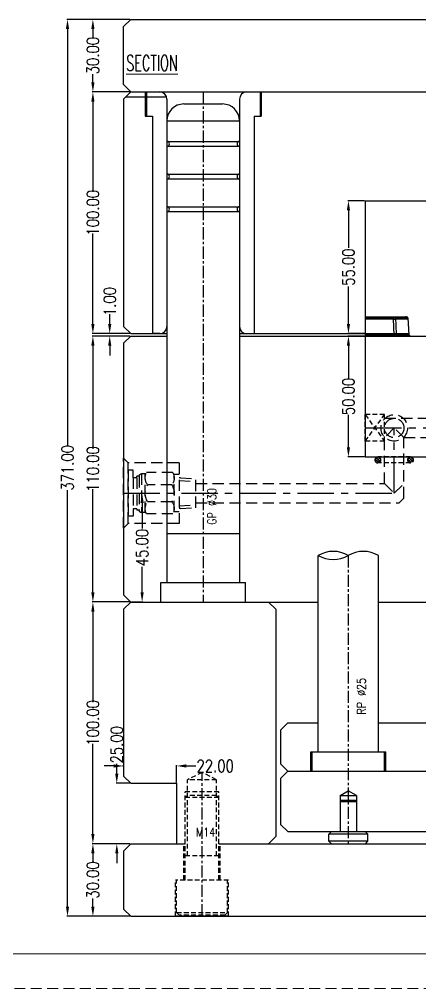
# Model space of a CAD drawing. Header units: millimetres. Extents: x 29875 to 31218, y -21313 to -20364.
# Drawn here: x 30334.8 to 30500.3, y -21313.2 to -20912.2 of the extents above; entities that cross this region are included whole.
import ezdxf

# ---------------------------------------------------------------- set-up
doc = ezdxf.new("R2010")
doc.units = ezdxf.units.MM
doc.header["$LTSCALE"] = 8
for name, pattern in [('CENTER', [2, 1.25, -0.25, 0.25, -0.25]), ('DASHED', [0.75, 0.5, -0.25]), ('HIDDEN', [0.375, 0.25, -0.125])]:
    doc.linetypes.add(name, pattern=pattern)
doc.layers.get('DEFPOINTS').update_dxf_attribs({"color": 6})
for name, color, linetype in [('Cav-cor', 30, 'Continuous'), ('CL', 1, 'Continuous'), ('text', 7, 'Continuous'), ('WT', 4, 'Continuous')]:
    doc.layers.add(name, color=color, linetype=linetype)
doc.layers.add('dim', color=3, linetype='Continuous', lineweight=15)
doc.layers.add('MBOM-ASSIS-LAYER', color=71, linetype='Continuous', lineweight=9)
doc.styles.add('ROMANC', font='RomanC.ttf', dxfattribs={"width": 0.8, "height": 7})
doc.styles.get("Standard").update_dxf_attribs({"font": 'txt.shx', "width": 0.8, "bigfont": 'chineset.shx'})
doc.dimstyles.new('ISO-25', dxfattribs={"dimtxt": 5, "dimasz": 4, "dimexe": 0.3, "dimexo": 0.3, "dimtad": 0, "dimzin": 1, "dimdsep": 46, "dimtxsty": 'Standard', "dimcen": 0, "dimclrd": 3, "dimclre": 3, "dimclrt": 3, "dimazin": 0, "dimtfac": 1, "dimtofl": 0, "dimtmove": 0, "dimatfit": 0, "dimfxl": 0, "dimarcsym": 0})

# ---------------------------------------------------------------- blocks, each defined once
blk = doc.blocks.new('*D26994')
at = {"layer": 'DEFPOINTS', "color": 0}
for p in [(30372.14, -21042.23), (30380.82, -21042.23), (30380.82, -21043.23)]:
    blk.add_point(p, dxfattribs=at)
at = {"layer": 'dim', "color": 3, "lineweight": -2}
for p, q in [((30372.14, -21038.23), (30372.14, -21034.23)), ((30380.52, -21042.23), (30371.84, -21042.23)), ((30380.52, -21043.23), (30371.84, -21043.23)), ((30372.14, -21047.23), (30372.14, -21051.23))]:
    blk.add_line(p, q, dxfattribs=at)
at = {"layer": 'dim', "color": 3}
for points in [[(30371.47, -21038.23), (30372.81, -21038.23), (30372.14, -21042.23)], [(30372.81, -21047.23), (30371.47, -21047.23), (30372.14, -21043.23)]]:
    blk.add_solid(points, dxfattribs=at)
at = {"layer": 'dim', "color": 3, "insert": (30372.14, -21028.94), "char_height": 5, "attachment_point": 5, "rotation": 90}
blk.add_mtext('1.00', dxfattribs=at)
blk = doc.blocks.new('*D26995')
at = {"layer": 'DEFPOINTS', "color": 0}
for p in [(30380.82, -20942.23), (30365.18, -21042.23), (30380.82, -21042.23)]:
    blk.add_point(p, dxfattribs=at)
at = {"layer": 'dim', "color": 3, "lineweight": -2}
for p, q in [((30380.52, -20942.23), (30364.88, -20942.23)), ((30365.18, -20946.23), (30365.18, -20983.61)), ((30365.18, -21038.23), (30365.18, -21000.86)), ((30380.52, -21042.23), (30364.88, -21042.23))]:
    blk.add_line(p, q, dxfattribs=at)
at = {"layer": 'dim', "color": 3}
for points in [[(30365.85, -20946.23), (30364.51, -20946.23), (30365.18, -20942.23)], [(30364.51, -21038.23), (30365.85, -21038.23), (30365.18, -21042.23)]]:
    blk.add_solid(points, dxfattribs=at)
at = {"layer": 'dim', "color": 3, "insert": (30365.18, -20992.23), "char_height": 5, "attachment_point": 5, "rotation": 90}
blk.add_mtext('100.00', dxfattribs=at)
blk = doc.blocks.new('*D26996')
at = {"layer": 'DEFPOINTS', "color": 0}
for p in [(30365.18, -21043.23), (30380.82, -21043.23), (30380.82, -21153.23)]:
    blk.add_point(p, dxfattribs=at)
at = {"layer": 'dim', "color": 3, "lineweight": -2}
for p, q in [((30380.52, -21043.23), (30364.88, -21043.23)), ((30365.18, -21047.23), (30365.18, -21089.94)), ((30365.18, -21149.23), (30365.18, -21106.52)), ((30380.52, -21153.23), (30364.88, -21153.23))]:
    blk.add_line(p, q, dxfattribs=at)
at = {"layer": 'dim', "color": 3}
for points in [[(30365.85, -21047.23), (30364.51, -21047.23), (30365.18, -21043.23)], [(30364.51, -21149.23), (30365.85, -21149.23), (30365.18, -21153.23)]]:
    blk.add_solid(points, dxfattribs=at)
at = {"layer": 'dim', "color": 3, "insert": (30365.18, -21098.23), "char_height": 5, "attachment_point": 5, "rotation": 90}
blk.add_mtext('110.00', dxfattribs=at)
blk = doc.blocks.new('*D26997')
at = {"layer": 'DEFPOINTS', "color": 0}
for p in [(30365.18, -21153.23), (30380.82, -21153.23), (30380.82, -21253.23)]:
    blk.add_point(p, dxfattribs=at)
at = {"layer": 'dim', "color": 3, "lineweight": -2}
for p, q in [((30380.52, -21153.23), (30364.88, -21153.23)), ((30365.18, -21157.23), (30365.18, -21194.61)), ((30365.18, -21249.23), (30365.18, -21211.86)), ((30380.52, -21253.23), (30364.88, -21253.23))]:
    blk.add_line(p, q, dxfattribs=at)
at = {"layer": 'dim', "color": 3}
for points in [[(30365.85, -21157.23), (30364.51, -21157.23), (30365.18, -21153.23)], [(30364.51, -21249.23), (30365.85, -21249.23), (30365.18, -21253.23)]]:
    blk.add_solid(points, dxfattribs=at)
at = {"layer": 'dim', "color": 3, "insert": (30365.18, -21203.23), "char_height": 5, "attachment_point": 5, "rotation": 90}
blk.add_mtext('100.00', dxfattribs=at)
blk = doc.blocks.new('*D26998')
at = {"layer": 'DEFPOINTS', "color": 0}
for p in [(30365.18, -21253.23), (30380.82, -21253.23), (30380.82, -21283.23)]:
    blk.add_point(p, dxfattribs=at)
at = {"layer": 'dim', "color": 3, "lineweight": -2}
for p, q in [((30380.52, -21253.23), (30364.88, -21253.23)), ((30365.18, -21257.23), (30365.18, -21260.61)), ((30365.18, -21279.23), (30365.18, -21275.86)), ((30380.52, -21283.23), (30364.88, -21283.23))]:
    blk.add_line(p, q, dxfattribs=at)
at = {"layer": 'dim', "color": 3}
for points in [[(30365.85, -21257.23), (30364.51, -21257.23), (30365.18, -21253.23)], [(30364.51, -21279.23), (30365.85, -21279.23), (30365.18, -21283.23)]]:
    blk.add_solid(points, dxfattribs=at)
at = {"layer": 'dim', "color": 3, "insert": (30365.18, -21268.23), "char_height": 5, "attachment_point": 5, "rotation": 90}
blk.add_mtext('30.00', dxfattribs=at)
blk = doc.blocks.new('*D26999')
at = {"layer": 'DEFPOINTS', "color": 0}
for p in [(30354.68, -20912.23), (30380.82, -20912.23), (30380.82, -21283.23)]:
    blk.add_point(p, dxfattribs=at)
at = {"layer": 'dim', "color": 3, "lineweight": -2}
for p, q in [((30380.52, -20912.23), (30354.38, -20912.23)), ((30354.68, -20916.23), (30354.68, -21088.44)), ((30354.68, -21279.23), (30354.68, -21107.02)), ((30380.52, -21283.23), (30354.38, -21283.23))]:
    blk.add_line(p, q, dxfattribs=at)
at = {"layer": 'dim', "color": 3}
for points in [[(30355.35, -20916.23), (30354.02, -20916.23), (30354.68, -20912.23)], [(30354.02, -21279.23), (30355.35, -21279.23), (30354.68, -21283.23)]]:
    blk.add_solid(points, dxfattribs=at)
at = {"layer": 'dim', "color": 3, "insert": (30354.68, -21097.73), "char_height": 5, "attachment_point": 5, "rotation": 90}
blk.add_mtext('371.00', dxfattribs=at)
blk = doc.blocks.new('*D27000')
at = {"layer": 'DEFPOINTS', "color": 0}
for p in [(30375.07, -21228.23), (30380.82, -21228.23), (30380.82, -21253.23)]:
    blk.add_point(p, dxfattribs=at)
at = {"layer": 'dim', "color": 3, "lineweight": -2}
for p, q in [((30375.07, -21224.23), (30375.07, -21220.23)), ((30380.52, -21228.23), (30374.77, -21228.23)), ((30380.52, -21253.23), (30374.77, -21253.23)), ((30375.07, -21257.23), (30375.07, -21261.23))]:
    blk.add_line(p, q, dxfattribs=at)
at = {"layer": 'dim', "color": 3}
for points in [[(30374.4, -21224.23), (30375.73, -21224.23), (30375.07, -21228.23)], [(30375.73, -21257.23), (30374.4, -21257.23), (30375.07, -21253.23)]]:
    blk.add_solid(points, dxfattribs=at)
at = {"layer": 'dim', "color": 3, "insert": (30375.07, -21212.27), "char_height": 5, "attachment_point": 5, "rotation": 90}
blk.add_mtext('25.00', dxfattribs=at)
blk = doc.blocks.new('*D27001')
at = {"layer": 'DEFPOINTS', "color": 0}
for p in [(30470.88, -21043.23), (30477.82, -21043.23), (30477.82, -21093.23)]:
    blk.add_point(p, dxfattribs=at)
at = {"layer": 'dim', "color": 3, "lineweight": -2}
for p, q in [((30477.52, -21043.23), (30470.58, -21043.23)), ((30470.88, -21047.23), (30470.88, -21060.61)), ((30470.88, -21089.23), (30470.88, -21075.86)), ((30477.52, -21093.23), (30470.58, -21093.23))]:
    blk.add_line(p, q, dxfattribs=at)
at = {"layer": 'dim', "color": 3}
for points in [[(30471.54, -21047.23), (30470.21, -21047.23), (30470.88, -21043.23)], [(30470.21, -21089.23), (30471.54, -21089.23), (30470.88, -21093.23)]]:
    blk.add_solid(points, dxfattribs=at)
at = {"layer": 'dim', "color": 3, "insert": (30470.88, -21068.23), "char_height": 5, "attachment_point": 5, "rotation": 90}
blk.add_mtext('50.00', dxfattribs=at)
blk = doc.blocks.new('*D27002')
at = {"layer": 'DEFPOINTS', "color": 0}
for p in [(30470.88, -20987.23), (30477.82, -20987.23), (30477.82, -21042.23)]:
    blk.add_point(p, dxfattribs=at)
at = {"layer": 'dim', "color": 3, "lineweight": -2}
for p, q in [((30477.52, -20987.23), (30470.58, -20987.23)), ((30470.88, -20991.23), (30470.88, -21006.77)), ((30470.88, -21038.23), (30470.88, -21022.69)), ((30477.52, -21042.23), (30470.58, -21042.23))]:
    blk.add_line(p, q, dxfattribs=at)
at = {"layer": 'dim', "color": 3}
for points in [[(30471.54, -20991.23), (30470.21, -20991.23), (30470.88, -20987.23)], [(30470.21, -21038.23), (30471.54, -21038.23), (30470.88, -21042.23)]]:
    blk.add_solid(points, dxfattribs=at)
at = {"layer": 'dim', "color": 3, "insert": (30470.88, -21014.73), "char_height": 5, "attachment_point": 5, "rotation": 90}
blk.add_mtext('55.00', dxfattribs=at)
blk = doc.blocks.new('*D27012')
at = {"layer": 'DEFPOINTS', "color": 0}
for p in [(30377.82, -21221.66), (30399.82, -21221.06), (30399.82, -21228.23)]:
    blk.add_point(p, dxfattribs=at)
at = {"layer": 'dim', "color": 3, "lineweight": -2}
for p, q in [((30377.82, -21221.36), (30377.82, -21220.76)), ((30399.82, -21227.93), (30399.82, -21220.76)), ((30373.82, -21221.06), (30369.82, -21221.06)), ((30403.82, -21221.06), (30407.82, -21221.06))]:
    blk.add_line(p, q, dxfattribs=at)
at = {"layer": 'dim', "color": 3}
for points in [[(30373.82, -21221.72), (30373.82, -21220.39), (30377.82, -21221.06)], [(30403.82, -21220.39), (30403.82, -21221.72), (30399.82, -21221.06)]]:
    blk.add_solid(points, dxfattribs=at)
at = {"layer": 'dim', "color": 3, "insert": (30415.78, -21221.06), "char_height": 5, "attachment_point": 5}
blk.add_mtext('22.00', dxfattribs=at)
blk = doc.blocks.new('*D27095')
at = {"layer": 'DEFPOINTS', "color": 0}
for p in [(30380.82, -20912.23), (30365.18, -20942.23), (30380.82, -20942.23)]:
    blk.add_point(p, dxfattribs=at)
at = {"layer": 'dim', "color": 3, "lineweight": -2}
for p, q in [((30380.52, -20912.23), (30364.88, -20912.23)), ((30365.18, -20916.23), (30365.18, -20919.61)), ((30365.18, -20938.23), (30365.18, -20934.86)), ((30380.52, -20942.23), (30364.88, -20942.23))]:
    blk.add_line(p, q, dxfattribs=at)
at = {"layer": 'dim', "color": 3}
for points in [[(30365.85, -20916.23), (30364.51, -20916.23), (30365.18, -20912.23)], [(30364.51, -20938.23), (30365.85, -20938.23), (30365.18, -20942.23)]]:
    blk.add_solid(points, dxfattribs=at)
at = {"layer": 'dim', "color": 3, "insert": (30365.18, -20927.23), "char_height": 5, "attachment_point": 5, "rotation": 90}
blk.add_mtext('30.00', dxfattribs=at)
blk = doc.blocks.new('20100617.142056')
at = {"layer": 'MBOM-ASSIS-LAYER'}
blk.add_line((-12.7, 12.7), (-1176.3, 12.7), dxfattribs=at)
at = {"layer": 'MBOM-ASSIS-LAYER', "linetype": 'DASHED'}
blk.add_line((0, 0), (-1189, 0), dxfattribs=at)
blk = doc.blocks.new('20150513.114825')
at = {"layer": 'WT', "color": 125, "linetype": 'HIDDEN'}
for p, q in [((-5.5, 8), (5.5, 8)), ((5.5, 8), (-5.5, 0)), ((-5.5, 8), (5.5, 0)), ((-5.5, 0), (-5.5, 8)), ((5.5, 0), (5.5, 8)), ((-5.5, 0), (5.5, 0))]:
    blk.add_line(p, q, dxfattribs=at)
blk = doc.blocks.new('20150513.134757')
at = {"layer": 'WT', "linetype": 'HIDDEN'}
h = blk.add_hatch(dxfattribs=at)
h.set_pattern_fill('ANSI37', color=125, scale=0.25, angle=180, style=0)
h.set_pattern_definition([(135, (36119.48756, -17509.4995), (0.561266008, 0.561266008), []), (45, (36119.48756, -17509.4995), (0.561266008, -0.561266008), [])])
h.paths.add_polyline_path([(-8, 1.25, -1), (-5.5, 1.25, -1)])
h.paths.add_polyline_path([(5.5, 1.25, -1), (8, 1.25, -1)])
at = {"layer": 'WT', "color": 125, "linetype": 'HIDDEN'}
for p, q in [((-6.75, 2.5), (6.75, 2.5)), ((-6.75, 0), (6.75, 0))]:
    blk.add_line(p, q, dxfattribs=at)
for centre in [(-6.75, 1.25), (6.75, 1.25)]:
    blk.add_circle(centre, 1.25, dxfattribs=at)
blk = doc.blocks.new('*D27700')
at = {"layer": 'DEFPOINTS', "color": 0}
for p in [(30377.82, -21108.23), (30380.82, -21153.23), (30385.53, -21153.23)]:
    blk.add_point(p, dxfattribs=at)
at = {"layer": 'dim', "color": 3, "lineweight": -2}
for p, q in [((30378.12, -21108.23), (30385.83, -21108.23)), ((30385.53, -21112.23), (30385.53, -21122.77)), ((30385.53, -21149.23), (30385.53, -21138.69)), ((30381.12, -21153.23), (30385.83, -21153.23))]:
    blk.add_line(p, q, dxfattribs=at)
at = {"layer": 'dim', "color": 3}
for points in [[(30386.2, -21112.23), (30384.86, -21112.23), (30385.53, -21108.23)], [(30384.86, -21149.23), (30386.2, -21149.23), (30385.53, -21153.23)]]:
    blk.add_solid(points, dxfattribs=at)
at = {"layer": 'dim', "color": 3, "insert": (30385.53, -21130.73), "char_height": 5, "attachment_point": 5, "rotation": 90}
blk.add_mtext('45.00', dxfattribs=at)
blk = doc.blocks.new('20160903.150408')
at = {"layer": 'Cav-cor', "color": 241}
for p, q in [((-150, 36), (-132.89, 36)), ((-137.39, 35.53), (-150, 35.53)), ((-138.36, 35.05), (-150, 35.05)), ((-138.36, 36), (-138.36, 35.05)), ((-138.02, 28.47), (-138.36, 35.05)), ((-137.39, 36), (-137.39, 35.53)), ((-137.04, 28.95), (-137.39, 35.53)), ((-132.51, 35.53), (-132.52, 35.53)), ((-132.39, 35.53), (-132.02, 28.47)), ((-137.04, 28.95), (-150, 28.95)), ((-138.02, 28.47), (-150, 28.47)), ((-138.02, 28), (-138.02, 28.47)), ((-137.04, 28), (-137.04, 28.95)), ((-131.53, 28), (-150, 28)), ((-131.53, 28), (-119.99, 28))]:
    blk.add_line(p, q, dxfattribs=at)
for centre, radius, start, end in [((-133.37, 35), 1, 3, 90), ((-132.89, 35.5), 0.5, 3, 90), ((-131.05, 29), 1, 183, 270), ((-131.53, 28.5), 0.5, 183, 270)]:
    blk.add_arc(centre, radius, start, end, dxfattribs=at)
for points, knots in [([(-138.36, 35.05), (-137.97, 35.06), (-137.21, 35.06), (-136.27, 35.07), (-135.55, 35.07), (-135.04, 35.07), (-134.57, 35.07), (-134.14, 35.07), (-133.74, 35.07), (-133.4, 35.07), (-133.09, 35.07), (-132.87, 35.07), (-132.72, 35.07), (-132.63, 35.07), (-132.55, 35.06), (-132.49, 35.06), (-132.44, 35.06), (-132.41, 35.06), (-132.39, 35.06), (-132.38, 35.06), (-132.37, 35.05), (-132.37, 35.05), (-132.37, 35.05)], [0, 0, 0, 0, 0.195056, 0.382606, 0.47131, 0.555472, 0.634283, 0.706986, 0.772875, 0.83132, 0.881757, 0.923702, 0.941363, 0.956758, 0.96985, 0.98061, 0.989014, 0.99504, 0.997161, 0.998687, 0.999623, 1, 1, 1, 1]), ([(-137.39, 35.53), (-137.06, 35.53), (-136.43, 35.53), (-135.64, 35.53), (-135.04, 35.54), (-134.62, 35.54), (-134.23, 35.54), (-133.87, 35.54), (-133.54, 35.54), (-133.25, 35.54), (-133, 35.54), (-132.81, 35.53), (-132.69, 35.53), (-132.61, 35.53), (-132.55, 35.53), (-132.52, 35.53), (-132.51, 35.53)], [0, 0, 0, 0, 0.199538, 0.391451, 0.482224, 0.568352, 0.649002, 0.723397, 0.790817, 0.850616, 0.902217, 0.945122, 0.963184, 0.978926, 0.992309, 1, 1, 1, 1]), ([(-132.52, 35.53), (-132.73, 35.54), (-133.32, 35.54), (-134.39, 35.54), (-135.8, 35.53), (-136.84, 35.53), (-137.39, 35.53)], [0, 0, 0, 0, 0.131231, 0.360171, 0.661082, 1, 1, 1, 1]), ([(-132.39, 35.53), (-132.39, 35.53), (-132.4, 35.53), (-132.4, 35.53), (-132.41, 35.53), (-132.42, 35.53), (-132.44, 35.53), (-132.47, 35.53), (-132.49, 35.53), (-132.51, 35.53)], [0, 0, 0, 0, 0.017064, 0.064565, 0.143048, 0.25256, 0.39309, 0.564596, 1, 1, 1, 1]), ([(-138.02, 28.47), (-137.63, 28.47), (-136.86, 28.47), (-135.92, 28.47), (-135.2, 28.46), (-134.7, 28.46), (-134.23, 28.46), (-133.79, 28.46), (-133.4, 28.46), (-133.05, 28.46), (-132.79, 28.46), (-132.6, 28.47), (-132.48, 28.47), (-132.38, 28.47), (-132.29, 28.47), (-132.21, 28.47), (-132.14, 28.47), (-132.1, 28.47), (-132.07, 28.47), (-132.05, 28.47), (-132.04, 28.47), (-132.03, 28.47), (-132.03, 28.47), (-132.02, 28.47), (-132.02, 28.47)], [0, 0, 0, 0, 0.195077, 0.382725, 0.471486, 0.555711, 0.634584, 0.707338, 0.773261, 0.831719, 0.882145, 0.904192, 0.924057, 0.941694, 0.95706, 0.97012, 0.980844, 0.989206, 0.992497, 0.995192, 0.997288, 0.998786, 0.999687, 1, 1, 1, 1]), ([(-132.05, 28.95), (-132.05, 28.95), (-132.05, 28.95), (-132.06, 28.94), (-132.06, 28.94), (-132.08, 28.94), (-132.11, 28.94), (-132.15, 28.94), (-132.2, 28.94), (-132.27, 28.93), (-132.34, 28.93), (-132.47, 28.93), (-132.65, 28.93), (-132.9, 28.93), (-133.19, 28.93), (-133.52, 28.93), (-133.88, 28.93), (-134.28, 28.93), (-134.7, 28.93), (-135.3, 28.93), (-136.08, 28.94), (-136.72, 28.94), (-137.04, 28.95)], [0, 0, 0, 0, 0.000383, 0.001305, 0.002812, 0.004911, 0.010894, 0.019254, 0.029971, 0.043022, 0.058381, 0.076009, 0.117902, 0.168309, 0.226744, 0.292644, 0.365376, 0.444231, 0.528448, 0.61721, 0.804871, 1, 1, 1, 1])]:
    blk.add_open_spline(points, degree=3, knots=knots, dxfattribs=at)
blk = doc.blocks.new('20160903.151524')
at = {"layer": 'WT', "color": 125, "linetype": 'HIDDEN', "ltscale": 2.3}
for p, q in [((-6.35, 23.56), (-6.01, 30)), ((-6.01, 30), (6.01, 30)), ((-5.19, 23), (-4.82, 30)), ((5.19, 23), (4.82, 30)), ((6.35, 23.56), (6.01, 30)), ((12.5, 23), (-12.5, 23)), ((-12.5, 23), (-12.5, 2)), ((-8.5, 20.43), (-8.5, 9.57)), ((-7.75, 23), (-7.75, 20.77)), ((-7.75, 21), (7.75, 21)), ((-6.35, 23.56), (-6.35, 23)), ((6.35, 23.56), (6.35, 23)), ((7.75, 23), (7.75, 20.77)), ((8.5, 20.43), (8.5, 9.57)), ((12.5, 23), (12.5, 2)), ((-3.5, 20.01), (-3.5, 9.99)), ((3.5, 20.01), (3.5, 9.99)), ((-8, 9.33), (-8, 7.51)), ((-8, 9), (8, 9)), ((8, 9.33), (8, 7.51)), ((-9.5, 4.01), (-9.5, 2)), ((-6.4, 4.01), (-9.5, 4.01)), ((8, 7.51), (-8, 7.51)), ((7, 6.51), (-7, 6.51)), ((-7, 6.51), (-7, 5.51)), ((-6.4, 5.51), (-7, 5.51)), ((-6.4, 5.51), (-7, 5.51)), ((6.4, 5.51), (-6.4, 5.51)), ((-6.4, 5.51), (-6.4, 4.01)), ((6.4, 4.01), (-6.4, 4.01)), ((6.4, 5.51), (6.4, 4.01)), ((6.4, 5.51), (7, 5.51)), ((6.4, 5.51), (7, 5.51)), ((6.4, 4.01), (9.5, 4.01)), ((7, 6.51), (7, 5.51)), ((9.5, 4.01), (9.5, 2)), ((-12.5, 2), (-14.5, 0)), ((-14.5, 0), (14.5, 0)), ((-12.5, 2), (12.5, 2)), ((9.5, 2), (-9.5, 2)), ((12.5, 2), (14.5, 0))]:
    blk.add_line(p, q, dxfattribs=at)
at = {"layer": 'WT', "color": 125, "linetype": 'CENTER', "ltscale": 1.5}
blk.add_line((0, 0), (0, 30), dxfattribs=at)
at = {"layer": 'WT', "color": 125, "linetype": 'HIDDEN', "ltscale": 2.3}
for centre, radius, start, end in [((-6.32, 16.53), 4.47, 50.9817, 119.248), ((0, 14.34), 6.66, 58.3016, 121.6984), ((6.32, 16.53), 4.47, 60.752, 129.0183), ((-6.32, 13.47), 4.47, 240.752, 309.0183), ((0, 15.66), 6.66, 238.3016, 301.6984), ((6.32, 13.47), 4.47, 230.9817, 299.248), ((-7, 7.51), 1, 180, 270), ((7, 7.51), 1, 270, 0)]:
    blk.add_arc(centre, radius, start, end, dxfattribs=at)

msp = doc.modelspace()

# ---------------------------------------------------------------- linework, layer by layer
at = {"linetype": 'Continuous'}
for p, q in [((30377.82, -20915.233), (30380.82, -20912.233)), ((30377.82, -20939.233), (30377.82, -20915.233)), ((30380.82, -20912.233), (30724.82, -20912.233)), ((30377.82, -20939.233), (30380.82, -20942.233)), ((30377.82, -20945.233), (30380.82, -20942.233)), ((30378.82, -20944.233), (30395.648, -20944.233)), ((30380.82, -20942.233), (30724.82, -20942.233)), ((30386.82, -20942.233), (30386.82, -20952.233)), ((30387.32, -20942.233), (30387.32, -20952.233)), ((30434.32, -20942.233), (30434.32, -20952.233)), ((30434.82, -20942.233), (30434.82, -20952.233)), ((30377.82, -20945.233), (30377.82, -21039.233)), ((30395.82, -20945.233), (30395.82, -21145.233)), ((30425.82, -20945.233), (30425.82, -21145.233)), ((30386.82, -20952.233), (30389.82, -20952.233)), ((30389.82, -20952.233), (30389.82, -21042.233)), ((30431.82, -20952.233), (30431.82, -21042.233)), ((30431.82, -20952.233), (30434.82, -20952.233)), ((30395.82, -20962.719), (30425.82, -20962.719)), ((30395.82, -20964.719), (30425.82, -20964.719)), ((30395.82, -20976.219), (30425.82, -20976.219)), ((30395.82, -20978.219), (30425.82, -20978.219)), ((30395.82, -20989.719), (30425.82, -20989.719)), ((30395.82, -20991.719), (30425.82, -20991.719)), ((30377.82, -21039.233), (30380.82, -21042.233)), ((30380.82, -21043.233), (30377.82, -21046.233)), ((30380.82, -21042.233), (30395.82, -21042.233)), ((30380.82, -21043.233), (30395.82, -21043.233)), ((30425.82, -21042.233), (30477.82, -21042.233)), ((30425.82, -21043.233), (30477.82, -21043.233)), ((30377.82, -21046.233), (30377.82, -21150.233)), ((30377.82, -21150.233), (30380.82, -21153.233)), ((30380.82, -21153.233), (30377.82, -21156.233)), ((30377.82, -21156.233), (30377.82, -21225.233)), ((30380.82, -21153.233), (30458.32, -21153.233)), ((30437.82, -21153.233), (30440.82, -21156.233)), ((30440.82, -21156.233), (30440.82, -21250.233)), ((30483.32, -21153.233), (30687.32, -21153.233)), ((30442.82, -21206.233), (30445.82, -21203.233)), ((30445.82, -21203.233), (30458.32, -21203.233)), ((30483.32, -21203.233), (30659.82, -21203.233)), ((30442.82, -21206.233), (30442.82, -21220.233)), ((30445.82, -21223.233), (30442.82, -21220.233)), ((30442.82, -21226.233), (30445.82, -21223.233)), ((30445.82, -21223.233), (30659.82, -21223.233)), ((30377.82, -21225.233), (30380.82, -21228.233)), ((30380.82, -21228.233), (30399.82, -21228.233)), ((30399.82, -21228.233), (30399.82, -21253.233)), ((30442.82, -21226.233), (30442.82, -21245.233)), ((30467.47, -21233.233), (30470.82, -21231.299)), ((30474.17, -21233.233), (30470.82, -21231.299)), ((30467.47, -21233.233), (30474.17, -21233.233)), ((30467.47, -21233.233), (30467.47, -21248.233)), ((30467.97, -21235.233), (30467.47, -21235.733)), ((30467.47, -21235.733), (30474.17, -21235.733)), ((30467.97, -21235.233), (30473.67, -21235.233)), ((30473.67, -21235.233), (30474.17, -21235.733)), ((30474.17, -21233.233), (30474.17, -21248.233)), ((30442.82, -21245.233), (30445.82, -21248.233)), ((30445.82, -21248.233), (30659.82, -21248.233)), ((30462.82, -21249.233), (30463.82, -21248.233)), ((30463.82, -21248.233), (30477.82, -21248.233)), ((30477.82, -21248.233), (30478.82, -21249.233)), ((30437.82, -21253.233), (30440.82, -21250.233)), ((30462.82, -21252.233), (30462.82, -21249.233)), ((30478.82, -21249.233), (30462.82, -21249.233)), ((30478.82, -21252.233), (30462.82, -21252.233)), ((30463.82, -21253.233), (30462.82, -21252.233)), ((30478.82, -21252.233), (30477.82, -21253.233)), ((30478.82, -21249.233), (30478.82, -21252.233)), ((30380.82, -21253.233), (30377.82, -21256.233)), ((30377.82, -21256.233), (30377.82, -21280.233)), ((30380.82, -21253.233), (30403.32, -21253.233)), ((30417.32, -21253.233), (30687.32, -21253.233)), ((30463.82, -21253.233), (30477.82, -21253.233)), ((30377.82, -21280.233), (30380.82, -21283.233)), ((30380.82, -21283.233), (30724.82, -21283.233))]:
    msp.add_line(p, q, dxfattribs=at)
for p, q in [((30402.82, -20947.233), (30418.82, -20947.233)), ((30395.82, -20954.233), (30425.82, -20954.233)), ((30392.635, -21042.233), (30389.822, -21042.233)), ((30392.82, -21042.233), (30389.822, -21042.233)), ((30428.82, -21042.233), (30431.817, -21042.233)), ((30395.82, -21124.833), (30425.82, -21124.833)), ((30458.32, -21215.233), (30458.32, -21133.981)), ((30483.32, -21215.233), (30483.32, -21133.981)), ((30393.32, -21145.233), (30428.32, -21145.233)), ((30393.32, -21153.233), (30393.32, -21145.233)), ((30428.32, -21153.233), (30428.32, -21145.233)), ((30455.32, -21215.233), (30486.32, -21215.233)), ((30455.32, -21223.233), (30455.32, -21215.233)), ((30455.82, -21223.233), (30455.82, -21215.233)), ((30485.82, -21223.233), (30485.82, -21215.233)), ((30486.32, -21223.233), (30486.32, -21215.233)), ((30455.82, -21223.233), (30485.82, -21223.233))]:
    msp.add_line(p, q)
at = {"linetype": 'HIDDEN'}
for p, q in [((30410.32, -21223.733), (30404.32, -21226.733)), ((30416.32, -21226.733), (30410.32, -21223.733)), ((30404.32, -21258.233), (30404.32, -21226.733)), ((30416.32, -21226.733), (30404.32, -21226.733)), ((30416.32, -21258.233), (30416.32, -21226.733)), ((30403.32, -21268.233), (30403.32, -21231.733)), ((30417.32, -21231.733), (30403.32, -21231.733)), ((30417.32, -21268.233), (30417.32, -21231.733)), ((30404.32, -21233.233), (30403.32, -21234.033)), ((30417.32, -21234.033), (30403.32, -21234.033)), ((30416.32, -21233.233), (30404.32, -21233.233)), ((30416.32, -21233.233), (30417.32, -21234.033)), ((30402.82, -21268.233), (30402.82, -21253.233)), ((30417.82, -21268.233), (30417.82, -21253.233)), ((30417.32, -21258.233), (30403.32, -21258.233)), ((30399.32, -21283.233), (30399.32, -21268.233)), ((30421.32, -21268.233), (30399.32, -21268.233)), ((30399.82, -21281.733), (30399.82, -21268.233)), ((30420.82, -21281.733), (30420.82, -21268.233)), ((30421.32, -21283.233), (30421.32, -21268.233)), ((30421.32, -21283.233), (30399.32, -21283.233)), ((30399.82, -21281.733), (30420.82, -21281.733)), ((30399.82, -21281.733), (30400.82, -21282.733)), ((30419.82, -21282.733), (30400.82, -21282.733)), ((30419.82, -21282.733), (30420.82, -21281.733))]:
    msp.add_line(p, q, dxfattribs=at)
at = {"linetype": 'Continuous'}
for centre, radius, start, end in [((30392.82, -20945.233), 3, 0, 90), ((30428.82, -20945.233), 3, 90, 180), ((30395.82, -20963.719), 1, 270, 90), ((30425.82, -20963.719), 1, 90, 270), ((30395.82, -20977.219), 1, 270, 90), ((30425.82, -20977.219), 1, 90, 270), ((30395.82, -20990.719), 1, 270, 90), ((30425.82, -20990.719), 1, 90, 270)]:
    msp.add_arc(centre, radius, start, end, dxfattribs=at)
for centre, radius, start, end in [((30402.82, -20954.233), 7, 90, 180), ((30418.82, -20954.233), 7, 0, 90), ((30392.82, -21039.233), 3, 270, 0), ((30428.82, -21039.233), 3, 180, 270), ((30464.57, -21144.807), 12.5, 60, 120), ((30477.07, -21144.807), 12.5, 60, 120), ((30464.57, -21123.156), 12.5, 240, 300)]:
    msp.add_arc(centre, radius, start, end)
at = {"layer": 'Cav-cor', "color": 241}
for p, q in [((30477.82, -20987.233), (30627.82, -20987.233)), ((30477.82, -20987.233), (30477.82, -21093.233)), ((30477.82, -21043.233), (30627.82, -21043.233)), ((30477.82, -21093.233), (30627.82, -21093.233))]:
    msp.add_line(p, q, dxfattribs=at)
at = {"layer": 'CL', "color": 7, "linetype": 'CENTER', "ltscale": 0.5}
for p, q in [((30410.82, -20942.233), (30410.82, -21153.233)), ((30470.82, -21133.981), (30470.82, -21253.233)), ((30410.32, -21283.233), (30410.32, -21223.733))]:
    msp.add_line(p, q, dxfattribs=at)
at = {"layer": 'WT', "color": 125, "linetype": 'HIDDEN', "ltscale": 2.3}
for p, q in [((30485.82, -21077.233), (30589.82, -21077.233)), ((30489.82, -21081.233), (30485.82, -21085.233)), ((30493.82, -21085.233), (30489.82, -21081.233)), ((30485.82, -21104.233), (30485.82, -21085.233)), ((30493.82, -21085.233), (30583.82, -21085.233)), ((30493.82, -21110.233), (30493.82, -21085.233)), ((30407.82, -21104.233), (30485.82, -21104.233)), ((30485.82, -21104.233), (30489.82, -21108.233)), ((30489.82, -21108.233), (30493.82, -21104.233)), ((30407.82, -21112.233), (30491.82, -21112.233)), ((30491.82, -21112.233), (30493.82, -21110.233))]:
    msp.add_line(p, q, dxfattribs=at)
at = {"layer": 'WT', "color": 125, "linetype": 'CENTER', "ltscale": 1.5}
for p, q in [((30477.82, -21081.233), (30587.82, -21081.233)), ((30489.82, -21108.233), (30489.82, -21081.233)), ((30377.82, -21108.233), (30489.82, -21108.233))]:
    msp.add_line(p, q, dxfattribs=at)
at = {"layer": 'WT', "color": 125, "linetype": 'HIDDEN', "ltscale": 2.3}
for radius in [5.5, 4]:
    msp.add_circle((30489.82, -21081.233), radius, dxfattribs=at)

# ---------------------------------------------------------------- block references
at = {"layer": 'MBOM-ASSIS-LAYER', "xscale": 1.128931574008096, "yscale": 1.128931574008096, "zscale": 1.128931574008096}
msp.add_blockref('20100617.142056', (31217.782, -21313.157), dxfattribs=at)
at = {"layer": 'WT'}
msp.add_blockref('20160903.150408', (30627.82, -21071.233), dxfattribs=at)
at = {"layer": 'WT', "color": 125, "linetype": 'HIDDEN', "ltscale": 2.3, "rotation": 90}
msp.add_blockref('20150513.114825', (30485.82, -21081.233), dxfattribs=at)
at = {"layer": 'WT', "xscale": -0.9999999999999996, "rotation": -90.00000000000001}
msp.add_blockref('20160903.151524', (30377.82, -21108.233), dxfattribs=at)
at = {"layer": 'WT', "color": 125, "linetype": 'HIDDEN', "ltscale": 2.3, "xscale": -1}
msp.add_blockref('20150513.134757', (30489.82, -21095.733), dxfattribs=at)

# ---------------------------------------------------------------- texts
at = {"linetype": 'HIDDEN', "insert": (30407.866, -21246.661), "char_height": 3.6, "width": 4.25734, "attachment_point": 1}
msp.add_mtext('M14', dxfattribs=at)
at = {"layer": 'dim', "style": 'ROMANC', "width": 0.6}
msp.add_text('%%uSECTION', height=6.48, dxfattribs=at).set_placement((30378.949, -20933.536))
at = {"layer": 'text', "char_height": 3.6, "attachment_point": 1, "rotation": 90}
for s, insert, width in [('GP %%c30', (30412.609, -21121.284), 25.66758), ('RP %%c25', (30474.429, -21199.824), 30.63824)]:
    msp.add_mtext(s, dxfattribs=dict(at, insert=insert, width=width))

# ---------------------------------------------------------------- dimensions: what is measured, and where the dimension line sits
at = {"layer": 'dim'}
for base, p1, p2, picture, middle in [((30354.685, -20912.233), (30380.82, -21283.233), (30380.82, -20912.233), '*D26999', (30354.685, -21097.733)), ((30365.181, -20942.233), (30380.82, -20912.233), (30380.82, -20942.233), '*D27095', (30365.181, -20927.233)), ((30365.181, -21042.233), (30380.82, -20942.233), (30380.82, -21042.233), '*D26995', (30365.181, -20992.233)), ((30470.876, -20987.233), (30477.82, -21042.233), (30477.82, -20987.233), '*D27002', (30470.876, -21014.733)), ((30372.141, -21042.233), (30380.82, -21043.233), (30380.82, -21042.233), '*D26994', (30372.141, -21028.941)), ((30365.181, -21043.233), (30380.82, -21153.233), (30380.82, -21043.233), '*D26996', (30365.181, -21098.233)), ((30470.876, -21043.233), (30477.82, -21093.233), (30477.82, -21043.233), '*D27001', (30470.876, -21068.233)), ((30385.53, -21153.233), (30377.82, -21108.233), (30380.82, -21153.233), '*D27700', (30385.53, -21130.733)), ((30365.181, -21153.233), (30380.82, -21253.233), (30380.82, -21153.233), '*D26997', (30365.181, -21203.233)), ((30375.065, -21228.233), (30380.82, -21253.233), (30380.82, -21228.233), '*D27000', (30375.065, -21212.275)), ((30365.181, -21253.233), (30380.82, -21283.233), (30380.82, -21253.233), '*D26998', (30365.181, -21268.233))]:
    dim = msp.add_linear_dim(base=base, p1=p1, p2=p2, angle=90, dimstyle='ISO-25', dxfattribs=at)
    dim.commit()
    dim.dimension.update_dxf_attribs({"geometry": picture, "text_midpoint": middle})
dim = msp.add_linear_dim(base=(30399.82, -21221.058), p1=(30377.82, -21221.656), p2=(30399.82, -21228.233), dimstyle='ISO-25', dxfattribs=at)
dim.commit()
dim.dimension.update_dxf_attribs({"geometry": '*D27012', "text_midpoint": (30415.778, -21221.058)})

doc.saveas('drawing.dxf')
